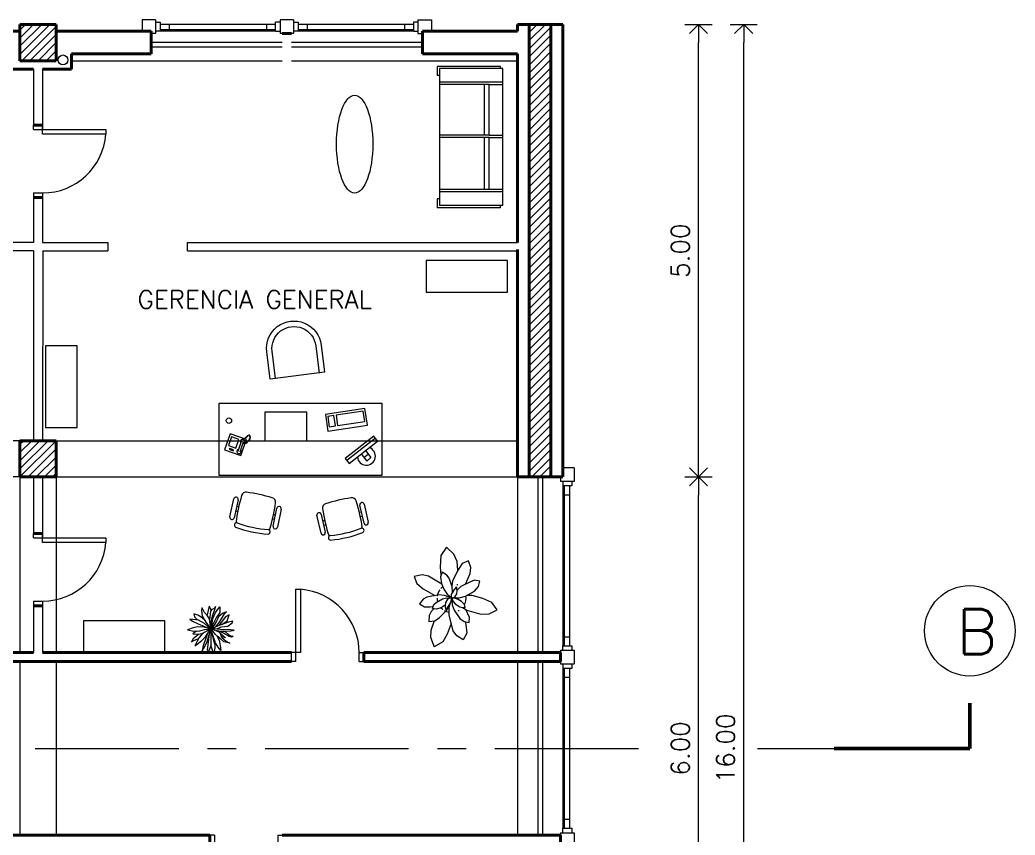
# Model space of a CAD drawing. Extents: x 1018 to 1352, y -109 to 175.
# Drawn here: x 1340.56 to 1351.56, y 120.9 to 129.91 of the extents above; entities that cross this region are included whole.
import ezdxf

# ---------------------------------------------------------------- set-up
doc = ezdxf.new("R2010")
doc.units = 0
doc.header["$LTSCALE"] = 0.5
doc.linetypes.add('CENTER', pattern=[50.8, 31.75, -6.35, 6.35, -6.35])
doc.layers.get('0').update_dxf_attribs({"linetype": 'CONTINUOUS'})
doc.layers.get('Defpoints').update_dxf_attribs({"linetype": 'CONTINUOUS'})
for name, color, linetype, lineweight in [('Acotaciones', 9, 'CONTINUOUS', 9), ('Carpintería', 55, 'CONTINUOUS', 20), ('Detalles .05', 243, 'CONTINUOUS', 5), ('Detalles 01', 8, 'CONTINUOUS', 9), ('Equipamiento fijo', 31, 'CONTINUOUS', 13), ('Equipamiento movil', 33, 'CONTINUOUS', 9), ('Muros corte', 7, 'CONTINUOUS', 40), ('Punta 02', 11, 'CONTINUOUS', 20), ('Punta 05', 52, 'CONTINUOUS', 50), ('Tratamiento pisos', 251, 'CONTINUOUS', 9), ('Vidrios', 147, 'CONTINUOUS', 13)]:
    doc.layers.add(name, color=color, linetype=linetype, lineweight=lineweight)
doc.styles.add('Texto 2 mm', font='simplex.shx', dxfattribs={"height": 0.2})
doc.styles.add('Texto 5 mm', font='simplex.shx', dxfattribs={"height": 0.5})
doc.dimstyles.new('Primera línea', dxfattribs={"dimscale": 0, "dimtxt": 0.2, "dimasz": 0.2, "dimexe": 0.15, "dimexo": 0, "dimgap": 0.1, "dimtad": 1, "dimzin": 4, "dimdsep": 46, "dimtxsty": 'Texto 2 mm', "dimblk": 'OPEN90', "dimcen": 2.5, "dimclrd": 256, "dimclre": 256, "dimclrt": 256, "dimadec": 0, "dimazin": 0, "dimtfac": 1, "dimtmove": 2, "dimatfit": 3, "dimldrblk": 'OPEN90', "dimfxl": 1, "dimtolj": 1, "dimtzin": 0, "dimlwd": -1, "dimlwe": -1, "dimarcsym": 0})
doc.dimstyles.new('Segunda línea', dxfattribs={"dimscale": 0, "dimtxt": 0.2, "dimasz": 0.2, "dimexe": 0.15, "dimexo": 0.5, "dimgap": 0.1, "dimtad": 1, "dimzin": 4, "dimdsep": 46, "dimtxsty": 'Texto 2 mm', "dimblk": 'OPEN90', "dimcen": 2.5, "dimclrd": 256, "dimclre": 256, "dimclrt": 256, "dimadec": 0, "dimazin": 0, "dimtfac": 1, "dimtmove": 2, "dimatfit": 3, "dimldrblk": 'OPEN90', "dimfxl": 1, "dimtolj": 1, "dimtzin": 0, "dimlwd": -1, "dimlwe": -1, "dimarcsym": 0})
pattern_1 = [(45, (103.717373, 1.651345), (-0.0449012806, 0.0449012806), [])]

# ---------------------------------------------------------------- blocks, each defined once
blk = doc.blocks.new('_Open90')
at = {"color": 0, "linetype": 'ByBlock', "lineweight": -2}
for p, q in [((0, 0), (-1, 0)), ((-0.5, 0.5), (0, 0)), ((0, 0), (-0.5, -0.5))]:
    blk.add_line(p, q, dxfattribs=at)
blk = doc.blocks.new('*D219')
at = {"layer": 'Acotaciones', "transparency": 16777216}
for p, q in [((1347.913, 124.856), (1348.213, 124.856)), ((1348.063, 119.056), (1348.063, 124.656)), ((1347.913, 118.856), (1348.213, 118.856))]:
    blk.add_line(p, q, dxfattribs=at)
at = {"layer": 'Defpoints', "color": 0, "transparency": 16777216}
for p in [(1347.913, 124.856), (1348.063, 124.856), (1347.913, 118.856)]:
    blk.add_point(p, dxfattribs=at)
at = {"layer": 'Acotaciones', "transparency": 16777216, "xscale": 0.2, "yscale": 0.2, "zscale": 0.2}
for p, rotation in [((1348.063, 124.856), 90), ((1348.063, 118.856), 270)]:
    blk.add_blockref('_Open90', p, dxfattribs=dict(at, rotation=rotation))
at = {"layer": 'Acotaciones', "transparency": 16777216, "insert": (1347.863, 121.856), "char_height": 0.2, "attachment_point": 5, "rotation": 90, "style": 'Texto 2 mm'}
blk.add_mtext('\\A1;6.00', dxfattribs=at)
blk = doc.blocks.new('*D220')
at = {"layer": 'Acotaciones', "transparency": 16777216}
for p, q in [((1347.913, 129.856), (1348.213, 129.856)), ((1348.063, 125.056), (1348.063, 129.656)), ((1347.913, 124.856), (1348.213, 124.856))]:
    blk.add_line(p, q, dxfattribs=at)
at = {"layer": 'Defpoints', "color": 0, "transparency": 16777216}
for p in [(1347.913, 129.856), (1348.063, 129.856), (1347.913, 124.856)]:
    blk.add_point(p, dxfattribs=at)
at = {"layer": 'Acotaciones', "transparency": 16777216, "xscale": 0.2, "yscale": 0.2, "zscale": 0.2}
for p, rotation in [((1348.063, 129.856), 90), ((1348.063, 124.856), 270)]:
    blk.add_blockref('_Open90', p, dxfattribs=dict(at, rotation=rotation))
at = {"layer": 'Acotaciones', "transparency": 16777216, "insert": (1347.863, 127.356), "char_height": 0.2, "attachment_point": 5, "rotation": 90, "style": 'Texto 2 mm'}
blk.add_mtext('\\A1;5.00', dxfattribs=at)
blk = doc.blocks.new('*D221')
at = {"layer": 'Acotaciones', "transparency": 16777216}
for p, q in [((1348.413, 129.856), (1348.713, 129.856)), ((1348.563, 114.056), (1348.563, 129.656)), ((1348.413, 113.856), (1348.713, 113.856))]:
    blk.add_line(p, q, dxfattribs=at)
at = {"layer": 'Defpoints', "color": 0, "transparency": 16777216}
for p in [(1347.913, 129.856), (1348.563, 129.856), (1347.913, 113.856)]:
    blk.add_point(p, dxfattribs=at)
at = {"layer": 'Acotaciones', "transparency": 16777216, "xscale": 0.2, "yscale": 0.2, "zscale": 0.2}
for p, rotation in [((1348.563, 129.856), 90), ((1348.563, 113.856), 270)]:
    blk.add_blockref('_Open90', p, dxfattribs=dict(at, rotation=rotation))
at = {"layer": 'Acotaciones', "transparency": 16777216, "insert": (1348.363, 121.856), "char_height": 0.2, "attachment_point": 5, "rotation": 90, "style": 'Texto 2 mm'}
blk.add_mtext('\\A1;16.00', dxfattribs=at)
blk = doc.blocks.new('Plant1')
for p, q in [((5.75, 15.65), (2.94, 14.02)), ((6.8, 12.64), (5.75, 15.65)), ((1.24, 11.02), (-0.18, 7.33)), ((2.94, 14.02), (1.24, 11.02)), ((6.67, 9.74), (6.8, 12.64)), ((-10.15, 7.82), (-12.56, 7.25)), ((-12.56, 7.25), (-11.81, 4.91)), ((-8.01, 7.41), (-10.15, 7.82)), ((-4.41, 5.37), (-8.01, 7.41)), ((-4.94, 10.5), (-5.47, 8.7)), ((-5.47, 8.7), (-5.1, 7.19)), ((-5.1, 7.19), (-3.73, 3.58)), ((-3.11, 9.8), (-4.94, 10.5)), ((-1.65, 8.27), (-3.11, 9.8)), ((-0.15, 4.91), (-1.65, 8.27)), ((-0.18, 7.33), (-0.36, 5.38)), ((4.8, 4.93), (6.67, 9.74)), ((-11.81, 4.91), (-9.42, 2.94)), ((-3.73, 3.58), (-2.59, 2.19)), ((0.25, 2.69), (-0.15, 4.91)), ((2.74, 4.3), (1.6, 3.31)), ((3.75, 4.5), (2.74, 4.3)), ((3.75, 3.45), (4.8, 4.93)), ((3.75, 3.44), (3.75, 4.5)), ((7.53, 5.66), (4.58, 4.62)), ((7.5, 2.24), (8.7, 3.64)), ((9.19, 5.31), (7.53, 5.66)), ((8.7, 3.64), (9.19, 5.31)), ((8.78, 3.92), (9.84, 4.12)), ((9.84, 4.12), (12.89, 4.12)), ((12.89, 4.12), (15.19, 2.69)), ((-15.39, 2.27), (-18.09, -0.04)), ((-12.63, 3.17), (-15.39, 2.27)), ((-9.66, 3.14), (-12.63, 3.17)), ((-9.42, 2.94), (-5.88, 0.9)), ((-3.93, 0.56), (-7.13, -0.21)), ((-5.88, 0.9), (-4.34, 0.46)), ((-2.06, 0.5), (-3.93, 0.56)), ((-2.48, 2.2), (-3.75, 2.12)), ((-3.75, 2.12), (-2.91, 1.21)), ((-2.91, 1.21), (-1.29, 0)), ((-1.34, 2), (-2.48, 2.2)), ((-1.9, 0.46), (-2.06, 0.5)), ((-0.39, 1.34), (-1.34, 2)), ((-0.56, -0.12), (-0.19, 0)), ((-0.12, 0.81), (-0.39, 1.34)), ((-0.19, 0), (-0.12, 0.06)), ((-0.06, 0.25), (-0.12, 0.81)), ((-0.12, 0.06), (-0.06, 0.25)), ((-0.11, 0.67), (0.06, 0.81)), ((0.06, 0.81), (0.25, 2.69)), ((0.31, 1.31), (0.12, 0.38)), ((0.12, 0.38), (0.19, 0.25)), ((0.19, 0.25), (0.38, 0.19)), ((0.73, 2.26), (0.31, 1.31)), ((0.38, 0.19), (1.25, 0.44)), ((0.47, 0.22), (0.69, 0)), ((0.69, 0), (2.44, 0)), ((1.6, 3.31), (0.73, 2.26)), ((1.25, 0.44), (2.18, 1.1)), ((2.18, 1.1), (3.4, 2.61)), ((2.44, 0), (4.43, 0.51)), ((3.4, 2.61), (3.75, 3.44)), ((4.43, 0.51), (7.5, 2.24)), ((13.53, 0.5), (11.66, -0.54)), ((15.19, 2.69), (13.53, 0.5)), ((-18.09, -0.04), (-15.37, -2.32)), ((-15.37, -2.32), (-11.22, -3.04)), ((-11.22, -3.04), (-8.38, -3)), ((-8.2, -0.91), (-9.38, -2.5)), ((-9.38, -2.5), (-7.87, -3.25)), ((-5.18, -2.97), (-8.45, -7.47)), ((-7.13, -0.21), (-8.2, -0.91)), ((-7.87, -3.25), (-5.44, -3.05)), ((-5.44, -3.05), (-3.38, -2.45)), ((-3.38, -2.45), (-1.56, -1.44)), ((-1.56, -1.44), (-0.5, -0.38)), ((-1.12, -2.44), (-1.55, -4.42)), ((-1.29, 0), (-0.56, -0.12)), ((-0.38, -0.81), (-1.12, -2.44)), ((-0.31, -0.5), (-0.59, -0.46)), ((-0.5, -0.38), (-0.5, -0.12)), ((0.06, -0.62), (-0.38, -0.81)), ((-0.26, -0.76), (-0.31, -0.5)), ((-0.19, -1.81), (-0.07, -0.68)), ((0.01, -3.25), (-0.19, -1.81)), ((0.12, -0.12), (0, -0.44)), ((0, -0.44), (0.12, -1)), ((1.03, -5.66), (0.01, -3.25)), ((0.56, -0.06), (0.12, -0.12)), ((0.12, -1), (0.45, -1.59)), ((0.45, -1.59), (1.43, -2.3)), ((1.53, -0.38), (0.56, -0.06)), ((1.43, -2.3), (2.56, -2.56)), ((3.06, -1.61), (1.53, -0.38)), ((3.19, -1.19), (2.01, -0.77)), ((2.38, -1), (2.23, -0.95)), ((2.32, -2.51), (3.05, -4.05)), ((4.2, -2.28), (2.38, -1)), ((2.56, -2.56), (3.88, -2.56)), ((3.88, -2.56), (3.06, -1.61)), ((6, -1.48), (3.19, -1.19)), ((6.42, -4.94), (4.2, -2.28)), ((11.66, -0.54), (6, -1.48)), ((9.02, -0.98), (12.56, -2.76)), ((12.56, -2.76), (15.17, -4.6)), ((-4.21, -9.77), (-1.41, -5.8)), ((-1.55, -4.42), (-1.12, -8.67)), ((1.72, -6.45), (1.03, -5.66)), ((3.06, -7.12), (1.72, -6.45)), ((2.39, -7.87), (2.32, -6.75)), ((3.05, -4.05), (3.43, -5.82)), ((3.43, -5.82), (3.06, -7.12)), ((3.19, -6.68), (4.04, -7.69)), ((7.5, -6.71), (6.42, -4.94)), ((7.5, -8.88), (7.5, -6.71)), ((7.5, -6.98), (10.72, -8.45)), ((15.17, -4.6), (16.61, -7.77)), ((-8.45, -7.47), (-9.18, -9.67)), ((-9.18, -9.67), (-8.88, -12.44)), ((-6.25, -11.82), (-4.21, -9.77)), ((-1.12, -8.67), (-0.57, -10.07)), ((-0.57, -10.07), (1, -11.56)), ((1, -11.56), (2.25, -9.87)), ((2.25, -9.87), (2.39, -7.87)), ((4.04, -7.69), (5.41, -8.56)), ((5.41, -8.56), (7.5, -8.88)), ((10.72, -8.45), (13.06, -8.78)), ((13.06, -8.78), (16.61, -7.77)), ((-8.88, -12.44), (-6.25, -11.82))]:
    blk.add_line(p, q)
for start, end in [(57.1582, 93.2041), (172.4345, 176.9296), (149.2581, 153.7532), (21.2653, 25.7604), (212.1423, 223.5771), (323.0282, 344.4965), (229.8179, 257.6637), (265.2848, 278.7499), (306.6551, 316.418)]:
    blk.add_arc((0, 0), 5.12, start, end)
blk = doc.blocks.new('Treei')
for p, q in [((-1.6, 5.41), (-2.01, 5.58)), ((-2.01, 5.58), (-1.8, 4.47)), ((-0.75, 4.27), (-1.6, 5.41)), ((0.01, 4.32), (0.22, 5.68)), ((0.22, 5.68), (0.34, 5.97)), ((0.34, 5.97), (0.52, 5.11)), ((1.42, 4.57), (1.81, 5.28)), ((1.81, 5.28), (1.78, 5.7)), ((1.78, 5.7), (2.06, 5.28)), ((2.06, 5.28), (1.92, 4.62)), ((-3.94, 3.46), (-4.45, 3.93)), ((-4.45, 3.93), (-4.03, 2.89)), ((-4.03, 2.89), (-3.28, 2.03)), ((-3.05, 2.89), (-3.94, 3.46)), ((-2.15, 4.1), (-3.71, 4.62)), ((-3.71, 4.62), (-3.16, 3.73)), ((-3.16, 3.73), (-1.67, 2.62)), ((-1.83, 2.15), (-3.05, 2.89)), ((-1.21, 2.79), (-2.15, 4.1)), ((-1.8, 4.47), (-1.02, 2.25)), ((-1.67, 2.62), (-0.88, 1.91)), ((-0.56, 2.57), (-0.75, 4.27)), ((-0.11, 1.56), (-0.56, 2.57)), ((-0.17, 1), (0.06, 3.09)), ((0.06, 3.09), (0.01, 4.32)), ((1.05, 3.19), (0.44, 1.74)), ((0.52, 5.11), (0.61, 3.71)), ((0.61, 3.71), (0.57, 2.38)), ((0.61, 3.58), (1.42, 4.57)), ((0.8, 2.18), (2.11, 2.72)), ((0.96, 2.25), (2.2, 3.73)), ((1.92, 4.62), (1.05, 3.19)), ((2.2, 3.73), (1.92, 2.62)), ((2.11, 2.72), (3.12, 3.85)), ((3.3, 3.31), (2.36, 2.28)), ((3.12, 3.85), (3.58, 4.84)), ((3.58, 4.84), (3.3, 3.31)), ((-4.76, 0.09), (-5.92, -0.48)), ((-5.51, 0.92), (-5.8, 1.09)), ((-5.8, 1.09), (-4.68, 0.77)), ((-5.76, 2.23), (-4.31, 2.25)), ((-4.26, 1.14), (-5.76, 2.23)), ((-5.12, 0.4), (-5.51, 0.92)), ((-4.61, -0.04), (-5.12, 0.4)), ((-4.68, 0.77), (-3.34, 0.26)), ((-4.31, 2.25), (-2.93, 1.32)), ((-2.77, 0.45), (-4.26, 1.14)), ((-3.34, 0.26), (-1.78, -0.09)), ((-3.28, 2.03), (-2.08, 1.39)), ((-2.93, 1.32), (-0.51, 0.11)), ((-0.77, 0.18), (-2.77, 0.45)), ((-2.08, 1.39), (-1.04, 0.82)), ((-0.51, 1.14), (-1.83, 2.15)), ((-1.04, 0.82), (0.03, -0.03)), ((-1.02, 2.25), (0.03, -0.03)), ((0.03, -0.03), (-0.77, 0.18)), ((0.03, -0.03), (-0.17, 1)), ((0.03, -0.03), (0.2, 0.77)), ((2.04, 0.65), (0.03, -0.03)), ((0.7, 0.63), (0.03, -0.03)), ((0.03, -0.03), (2.96, 0.63)), ((1.85, 0.03), (0.03, -0.03)), ((0.2, 0.77), (0.8, 2.18)), ((0.57, 2.38), (0.31, 1.05)), ((1.28, 1.02), (0.7, 0.63)), ((1.99, 1.81), (1.28, 1.02)), ((1.69, 1.48), (2.82, 2.08)), ((3.28, 0.01), (1.85, 0.03)), ((2.36, 2.28), (1.99, 1.81)), ((2.73, 0.9), (2.04, 0.65)), ((3.51, 1.17), (2.73, 0.9)), ((2.82, 2.08), (4.22, 2.33)), ((2.96, 0.63), (3.97, 1)), ((4.41, -0.01), (3.28, 0.01)), ((4.64, 1.81), (3.51, 1.17)), ((3.97, 1), (4.77, 0.95)), ((4.22, 2.33), (5.46, 2.47)), ((5.39, 0.4), (4.41, -0.01)), ((5.46, 2.47), (4.64, 1.81)), ((4.77, 0.95), (5.72, 0.8)), ((6.02, 0.65), (5.39, 0.4)), ((5.72, 0.8), (6.02, 0.65)), ((-5.92, -0.48), (-3.64, -1.03)), ((-4.26, -1.67), (-5.51, -2.28)), ((-5.51, -2.28), (-4.86, -2.48)), ((-4.86, -2.48), (-3.37, -2.31)), ((-2.36, -0.36), (-4.61, -0.04)), ((-3.44, -0.9), (-4.26, -1.67)), ((-3.05, -2.53), (-3.55, -3.37)), ((-2.65, -0.43), (-3.44, -0.9)), ((-3.37, -2.31), (-1.83, -1.37)), ((-2.28, -1.64), (-3.05, -2.53)), ((-1.34, -0.24), (-2.65, -0.43)), ((-1.46, -1.72), (-2.33, -3.24)), ((-1.83, -1.37), (0.03, -0.03)), ((-1.78, -0.09), (-0.95, -0.18)), ((0.03, -0.03), (-1.46, -1.72)), ((-1.39, -3.32), (0.03, -0.03)), ((0.03, -0.03), (-1.34, -0.24)), ((-0.47, -1.76), (-0.63, -3.46)), ((0.03, -0.03), (-0.47, -1.76)), ((0.11, -1.72), (0.03, -0.03)), ((0.03, -0.03), (1.07, -2.16)), ((1, -0.83), (0.03, -0.03)), ((3.21, -0.98), (0.03, -0.03)), ((0.45, -2.92), (0.11, -1.72)), ((1.97, -1.44), (1, -0.83)), ((1.3, -3.19), (1.03, -2.11)), ((1.07, -2.16), (2.15, -3.07)), ((4.06, -0.75), (1.24, -0.39)), ((1.31, -1.02), (3.1, -1.64)), ((2.93, -2.41), (1.97, -1.44)), ((3.85, -3.54), (2.93, -2.41)), ((3.1, -1.64), (4.24, -2.04)), ((4.47, -1.62), (3.21, -0.98)), ((3.92, 0), (5.37, -0.51)), ((5.3, -0.93), (4.06, -0.75)), ((4.24, -2.04), (5.56, -2.28)), ((5.56, -2.28), (4.47, -1.62)), ((6.02, -0.34), (5.3, -0.93)), ((5.37, -0.51), (6.02, -0.34)), ((-3.55, -3.37), (-3.92, -4.48)), ((-3.92, -4.48), (-3.16, -4.25)), ((-3.16, -4.25), (-2.38, -3.46)), ((-2.33, -3.24), (-2.56, -5.44)), ((-2.56, -5.44), (-2.06, -4.77)), ((-2.06, -4.77), (-1.39, -3.32)), ((-0.63, -3.46), (-0.35, -4.6)), ((-0.35, -4.6), (0.2, -6.03)), ((0.2, -6.03), (0.5, -4.43)), ((0.5, -4.43), (0.45, -2.92)), ((0.5, -3.74), (1.19, -4.72)), ((1.19, -4.72), (1.28, -3.19)), ((1.28, -3.19), (2.47, -4.62)), ((2.15, -3.07), (3.12, -3.59)), ((2.93, -4.4), (2.43, -3.22)), ((2.47, -4.62), (3.23, -5.02)), ((3.23, -5.02), (2.93, -4.4)), ((3.12, -3.59), (4.27, -4.18)), ((4.27, -4.18), (3.85, -3.54))]:
    blk.add_line(p, q)
blk = doc.blocks.new('TELEFONO')
at = {"layer": 'Detalles .05'}
for p, q in [((0.139, 0.134), (-0.098, 0.134)), ((-0.098, 0.134), (-0.098, -0.099)), ((-0.071, 0.089), (-0.071, -0.055)), ((-0.043, 0.089), (-0.043, -0.055)), ((0.108, 0.063), (0, 0.063)), ((0, 0.063), (0, -0.063)), ((0.081, 0.108), (0.023, 0.108)), ((0.023, 0.108), (0.023, 0.094)), ((0.023, 0.094), (0.081, 0.094)), ((0.027, 0.041), (0.027, 0.041)), ((0.027, 0.014), (0.027, 0.014)), ((0.054, 0.041), (0.054, 0.041)), ((0.054, 0.014), (0.054, 0.014)), ((0.081, 0.094), (0.081, 0.108)), ((0.081, 0.041), (0.081, 0.041)), ((0.081, 0.014), (0.081, 0.014)), ((0.108, -0.063), (0.108, 0.063)), ((0.139, -0.099), (0.139, 0.134)), ((-0.129, -0.104), (-0.147, -0.11)), ((-0.129, -0.116), (-0.147, -0.121)), ((-0.129, -0.127), (-0.147, -0.133)), ((-0.124, -0.093), (-0.141, -0.098)), ((-0.118, -0.081), (-0.135, -0.087)), ((-0.112, -0.07), (-0.129, -0.075)), ((-0.106, -0.058), (-0.124, -0.064)), ((-0.101, -0.047), (-0.118, -0.052)), ((-0.098, -0.099), (0.139, -0.099)), ((-0.078, -0.133), (-0.095, -0.139)), ((-0.072, -0.121), (-0.089, -0.127)), ((-0.067, -0.083), (-0.078, -0.116)), ((0, -0.063), (0.108, -0.063)), ((0.027, -0.013), (0.027, -0.013)), ((0.027, -0.04), (0.027, -0.04)), ((0.054, -0.013), (0.054, -0.013)), ((0.054, -0.04), (0.054, -0.04)), ((0.081, -0.013), (0.081, -0.013)), ((0.081, -0.04), (0.081, -0.04)), ((-0.129, -0.139), (-0.147, -0.145)), ((-0.124, -0.15), (-0.141, -0.156)), ((-0.118, -0.162), (-0.135, -0.168)), ((-0.104, -0.17), (-0.122, -0.176)), ((-0.089, -0.156), (-0.106, -0.162)), ((-0.083, -0.145), (-0.101, -0.15))]:
    blk.add_line(p, q, dxfattribs=at)
for centre, start, end in [((-0.057, 0.089), 298.4915, 241.5085), ((-0.057, -0.055), 118.4915, 61.5085)]:
    blk.add_arc(centre, 0.0302, start, end, dxfattribs=at)
blk = doc.blocks.new('RECTANG')
for p, q in [((1, 1), (0, 1)), ((0, 1), (0, 0)), ((1, 0), (1, 1)), ((0, 0), (1, 0))]:
    blk.add_line(p, q)
blk = doc.blocks.new('KEYBOARD', base_point=(60, 294))
for p, xscale, yscale, zscale in [((60, 294), 19, 8, 19), ((61, 295), 13, 5, 13), ((75, 295), 3, 5, 3)]:
    blk.add_blockref('RECTANG', p, dxfattribs=dict(xscale=xscale, yscale=yscale, zscale=zscale))
blk = doc.blocks.new('Silla 1')
at = {"layer": 'Equipamiento movil'}
for p, q in [((-0.113, 0.266), (0.03, 0.409)), ((0.064, 0.375), (-0.079, 0.232)), ((-0.025, 0.286), (-0.009, 0.269)), ((0.01, 0.321), (0.027, 0.305)), ((0.232, -0.079), (0.375, 0.064)), ((0.409, 0.03), (0.266, -0.113)), ((0.305, 0.027), (0.321, 0.01)), ((0.269, -0.009), (0.286, -0.025))]:
    blk.add_line(p, q, dxfattribs=at)
for centre, radius, start, end in [((1.406, -1.127), 1.988, 130.2245, 139.1817), ((0.047, 0.392), 0.0242, 315, 135), ((0.147, 0.396), 0.0255, 61.3631, 224.3749), ((-0.654, -0.654), 1.296, 37.1584, 52.8416), ((-0.651, -0.651), 1.342, 37.131, 52.869), ((-0.096, 0.249), 0.0242, 135, 315), ((-0.061, 0.139), 0.0505, 139.1817, 220.8183), ((-1.127, 1.406), 1.988, 310.8183, 319.7755), ((0.396, 0.147), 0.0255, 225.6251, 28.6369), ((1.406, 1.406), 1.988, 220.8183, 229.1817), ((0.392, 0.047), 0.0242, 315, 135), ((0.139, -0.061), 0.0505, 229.1817, 310.8183), ((0.249, -0.096), 0.0242, 135, 315)]:
    blk.add_arc(centre, radius, start, end, dxfattribs=at)
blk = doc.blocks.new('Silla 2')
for p, q in [((15, 15), (0, 15)), ((0, 15), (0, -15)), ((15, 12), (0, 12)), ((0, -12), (15, -12)), ((0, -15), (15, -15))]:
    blk.add_line(p, q)
for radius in [15, 12]:
    blk.add_arc((15, 0), radius, 270, 90)

msp = doc.modelspace()

# ---------------------------------------------------------------- hatches: boundary and pattern name
at = {"layer": 'Detalles 01'}
h = msp.add_hatch(dxfattribs=at)
h.set_pattern_fill('ANSI31,_O', color=256, scale=0.02)
h.set_pattern_definition(pattern_1)
h.paths.add_polyline_path([(1340.963, 129.856), (1340.563, 129.856), (1340.563, 129.456), (1340.963, 129.456)])
h = msp.add_hatch(dxfattribs=at)
h.set_pattern_fill('ANSI31,_O', color=256, scale=0.02)
h.set_pattern_definition(pattern_1)
h.paths.add_polyline_path([(1346.433, 129.856), (1346.193, 129.856), (1346.193, 124.856), (1346.433, 124.856)])
h = msp.add_hatch(dxfattribs=at)
h.set_pattern_fill('ANSI31,_O', color=256, scale=0.02)
h.set_pattern_definition(pattern_1)
h.paths.add_polyline_path([(1340.963, 125.256), (1340.563, 125.256), (1340.563, 124.856), (1340.963, 124.856)])

# ---------------------------------------------------------------- linework, layer by layer
at = {"layer": 'Carpintería'}
for p, q in [((1342.063, 129.906), (1341.913, 129.906)), ((1341.913, 129.906), (1341.913, 129.781)), ((1342.063, 129.906), (1342.063, 129.756)), ((1342.063, 129.881), (1342.113, 129.881)), ((1342.113, 129.881), (1342.113, 129.781)), ((1342.113, 129.861), (1343.388, 129.861)), ((1342.213, 129.861), (1342.213, 129.801)), ((1343.288, 129.861), (1343.288, 129.801)), ((1343.438, 129.881), (1343.388, 129.881)), ((1343.388, 129.781), (1343.388, 129.881)), ((1343.588, 129.906), (1343.438, 129.906)), ((1343.438, 129.906), (1343.438, 129.756)), ((1343.588, 129.906), (1343.588, 129.756)), ((1343.588, 129.881), (1343.638, 129.881)), ((1343.638, 129.881), (1343.638, 129.781)), ((1343.638, 129.861), (1344.913, 129.861)), ((1343.738, 129.861), (1343.738, 129.801)), ((1344.813, 129.861), (1344.813, 129.801)), ((1344.913, 129.881), (1344.913, 129.781)), ((1344.963, 129.881), (1344.913, 129.881)), ((1344.963, 129.906), (1344.963, 129.756)), ((1344.963, 129.906), (1345.113, 129.906)), ((1345.113, 129.906), (1345.113, 129.781)), ((1342.063, 129.756), (1342.013, 129.756)), ((1342.113, 129.781), (1342.063, 129.781)), ((1342.113, 129.801), (1343.388, 129.801)), ((1343.388, 129.781), (1343.438, 129.781)), ((1343.463, 129.756), (1343.438, 129.756)), ((1343.588, 129.756), (1343.563, 129.756)), ((1343.638, 129.781), (1343.588, 129.781)), ((1343.638, 129.801), (1344.913, 129.801)), ((1344.913, 129.781), (1344.963, 129.781)), ((1344.963, 129.756), (1345.013, 129.756)), ((1340.714, 128.694), (1340.714, 128.744)), ((1340.814, 128.694), (1340.814, 128.744)), ((1340.714, 128.694), (1340.814, 128.694)), ((1340.814, 128.694), (1341.514, 128.694)), ((1340.814, 128.644), (1340.814, 128.694)), ((1341.514, 128.644), (1340.814, 128.644)), ((1341.514, 128.694), (1341.514, 128.644)), ((1340.714, 127.994), (1340.814, 127.994)), ((1340.714, 127.994), (1340.714, 127.944)), ((1340.814, 127.994), (1340.814, 127.944)), ((1346.538, 124.856), (1346.538, 124.806)), ((1346.688, 124.956), (1346.563, 124.956)), ((1346.688, 124.956), (1346.688, 124.806)), ((1346.688, 124.806), (1346.538, 124.806)), ((1346.563, 124.806), (1346.563, 124.756)), ((1346.663, 124.756), (1346.563, 124.756)), ((1346.583, 122.99), (1346.583, 124.756)), ((1346.643, 122.99), (1346.643, 124.756)), ((1346.663, 124.806), (1346.663, 124.756)), ((1346.643, 124.656), (1346.583, 124.656)), ((1340.713, 124.182), (1340.713, 124.232)), ((1340.813, 124.182), (1340.813, 124.232)), ((1340.713, 124.182), (1340.813, 124.182)), ((1340.813, 124.182), (1341.513, 124.182)), ((1340.813, 124.132), (1340.813, 124.182)), ((1341.513, 124.132), (1340.813, 124.132)), ((1341.513, 124.182), (1341.513, 124.132)), ((1343.613, 122.915), (1343.613, 123.615)), ((1343.613, 123.615), (1343.663, 123.615)), ((1343.663, 123.615), (1343.663, 122.915)), ((1340.713, 123.482), (1340.813, 123.482)), ((1340.713, 123.482), (1340.713, 123.432)), ((1340.813, 123.482), (1340.813, 123.432)), ((1346.563, 122.94), (1346.563, 122.99)), ((1346.563, 122.99), (1346.663, 122.99)), ((1346.583, 123.09), (1346.643, 123.09)), ((1346.663, 122.99), (1346.663, 122.94)), ((1343.613, 122.915), (1343.563, 122.915)), ((1343.563, 122.815), (1343.563, 122.915)), ((1343.613, 122.815), (1343.613, 122.915)), ((1343.663, 122.915), (1343.613, 122.915)), ((1344.313, 122.815), (1344.313, 122.915)), ((1344.313, 122.915), (1344.363, 122.915)), ((1346.538, 122.94), (1346.538, 122.915)), ((1346.538, 122.94), (1346.688, 122.94)), ((1346.688, 122.94), (1346.688, 122.79)), ((1343.613, 122.815), (1343.563, 122.815)), ((1344.313, 122.815), (1344.363, 122.815)), ((1346.538, 122.815), (1346.538, 122.79)), ((1346.538, 122.79), (1346.688, 122.79)), ((1346.563, 122.79), (1346.563, 122.74)), ((1346.663, 122.79), (1346.663, 122.74)), ((1346.663, 122.74), (1346.563, 122.74)), ((1346.583, 120.973), (1346.583, 122.74)), ((1346.643, 120.973), (1346.643, 122.74)), ((1346.643, 122.64), (1346.583, 122.64)), ((1346.583, 121.073), (1346.643, 121.073)), ((1342.713, 120.898), (1342.663, 120.898)), ((1342.713, 120.898), (1342.713, 120.798)), ((1343.413, 120.898), (1343.413, 120.798)), ((1343.413, 120.898), (1343.463, 120.898)), ((1346.538, 120.923), (1346.688, 120.923)), ((1346.538, 120.923), (1346.538, 120.898)), ((1346.563, 120.923), (1346.563, 120.973)), ((1346.563, 120.973), (1346.663, 120.973)), ((1346.663, 120.973), (1346.663, 120.923)), ((1346.688, 120.923), (1346.688, 120.773))]:
    msp.add_line(p, q, dxfattribs=at)
at = {"layer": 'Detalles 01'}
for p, q in [((1343.388, 129.781), (1342.113, 129.781)), ((1344.913, 129.781), (1343.638, 129.781)), ((1343.463, 129.656), (1342.013, 129.656)), ((1343.463, 129.606), (1342.013, 129.606)), ((1345.013, 129.656), (1343.563, 129.656)), ((1345.013, 129.606), (1343.563, 129.606)), ((1346.288, 124.856), (1346.288, 122.915)), ((1346.338, 124.856), (1346.338, 122.915)), ((1346.563, 124.756), (1346.563, 122.99)), ((1346.288, 122.815), (1346.288, 120.898)), ((1346.338, 122.815), (1346.338, 120.898)), ((1346.563, 122.74), (1346.563, 120.973))]:
    msp.add_line(p, q, dxfattribs=at)
at = {"layer": 'Detalles 01', "linetype": 'CENTER', "ltscale": 0.1}
for p, q in [((1328.032, 121.856), (1347.565, 121.856)), ((1348.717, 121.856), (1349.563, 121.856))]:
    msp.add_line(p, q, dxfattribs=at)
at = {"layer": 'Detalles 01'}
msp.add_circle((1341.039, 129.464), 0.055, dxfattribs=at)
for centre, start, end in [((1340.812, 128.697), 270.1171, 355.6407), ((1340.812, 124.186), 270.1171, 355.6407), ((1343.61, 122.913), 0.1171, 85.6407)]:
    msp.add_arc(centre, 0.703, start, end, dxfattribs=at)
at = {"layer": 'Equipamiento fijo'}
msp.add_line((1340.714, 127.947), (1340.714, 127.447), dxfattribs=at)
msp.add_line((1340.714, 127.947), (1340.714, 127.447), dxfattribs=at)
at = {"layer": 'Equipamiento movil', "ltscale": 0.009}
for p, q in [((1345.874, 129.393), (1345.174, 129.393)), ((1345.174, 129.393), (1345.174, 129.293)), ((1345.899, 129.368), (1345.199, 129.368)), ((1345.199, 129.368), (1345.199, 129.218)), ((1345.874, 129.368), (1345.874, 129.393)), ((1345.899, 127.856), (1345.899, 129.368)), ((1345.199, 129.293), (1345.174, 129.293)), ((1345.199, 129.218), (1345.199, 127.856)), ((1345.899, 129.218), (1345.199, 129.218)), ((1345.749, 129.193), (1345.199, 129.193)), ((1345.699, 128.631), (1345.699, 129.193)), ((1345.749, 128.631), (1345.749, 129.193)), ((1345.749, 129.193), (1345.899, 129.193)), ((1345.749, 128.631), (1345.199, 128.631)), ((1345.749, 128.631), (1345.199, 128.631)), ((1345.749, 128.606), (1345.199, 128.606)), ((1345.699, 128.031), (1345.699, 128.606)), ((1345.749, 128.631), (1345.899, 128.631)), ((1345.749, 128.606), (1345.899, 128.606)), ((1345.749, 128.031), (1345.749, 128.606)), ((1345.899, 128.031), (1345.199, 128.031)), ((1345.899, 128.006), (1345.199, 128.006)), ((1345.199, 128.006), (1345.199, 127.856)), ((1345.174, 127.931), (1345.174, 127.831)), ((1345.199, 127.931), (1345.174, 127.931)), ((1345.874, 127.831), (1345.174, 127.831)), ((1345.899, 127.856), (1345.199, 127.856)), ((1345.874, 127.831), (1345.874, 127.856))]:
    msp.add_line(p, q, dxfattribs=at)
at = {"layer": 'Equipamiento movil'}
for p, q in [((1345.954, 127.248), (1345.054, 127.248)), ((1345.054, 127.248), (1345.054, 126.898)), ((1345.954, 126.898), (1345.954, 127.248)), ((1345.054, 126.898), (1345.954, 126.898)), ((1340.846, 126.304), (1340.846, 125.404)), ((1341.196, 126.304), (1340.846, 126.304)), ((1341.196, 125.404), (1341.196, 126.304)), ((1342.764, 124.872), (1342.764, 125.672)), ((1342.764, 125.672), (1344.564, 125.672)), ((1344.564, 125.672), (1344.564, 124.872)), ((1343.735, 125.573), (1343.269, 125.573)), ((1343.269, 125.573), (1343.269, 125.256)), ((1343.735, 125.256), (1343.735, 125.573)), ((1340.846, 125.404), (1341.196, 125.404)), ((1344.473, 125.307), (1344.159, 125.06)), ((1344.516, 125.252), (1344.473, 125.307)), ((1343.269, 125.256), (1343.735, 125.256)), ((1344.492, 125.283), (1344.177, 125.036)), ((1344.202, 125.005), (1344.516, 125.252)), ((1344.336, 125.11), (1344.396, 125.032)), ((1344.366, 125.07), (1344.414, 125.107)), ((1344.383, 125.147), (1344.443, 125.07)), ((1344.159, 125.06), (1344.202, 125.005)), ((1344.443, 125.07), (1344.396, 125.032)), ((1344.564, 124.872), (1342.764, 124.872)), ((1342.166, 123.265), (1341.266, 123.265)), ((1341.266, 123.265), (1341.266, 122.915)), ((1342.166, 122.915), (1342.166, 123.265)), ((1341.266, 122.915), (1342.166, 122.915))]:
    msp.add_line(p, q, dxfattribs=at)
msp.add_circle((1342.873, 125.478), 0.03, dxfattribs=at)
msp.add_arc((1344.392, 125.086), 0.1, 186.0804, 70.3084, dxfattribs=at)
msp.add_ellipse((1344.263, 128.534), major_axis=(0, 0.541), ratio=0.36999, dxfattribs=at)
at = {"layer": 'Muros corte'}
for p, q in [((1340.963, 129.856), (1340.563, 129.856)), ((1340.563, 129.456), (1340.563, 129.856)), ((1340.963, 129.856), (1340.963, 129.456)), ((1346.563, 129.856), (1346.063, 129.856)), ((1346.063, 129.781), (1346.063, 129.856)), ((1346.193, 124.856), (1346.193, 129.856)), ((1346.433, 129.856), (1346.433, 124.856)), ((1346.563, 129.856), (1346.563, 124.856)), ((1340.563, 129.781), (1339.463, 129.781)), ((1342.013, 129.781), (1340.963, 129.781)), ((1342.013, 129.781), (1342.013, 129.531)), ((1343.563, 129.756), (1343.463, 129.756)), ((1346.063, 129.781), (1345.013, 129.781)), ((1345.013, 129.781), (1345.013, 129.531)), ((1342.013, 129.531), (1341.133, 129.531)), ((1341.133, 129.361), (1341.133, 129.531)), ((1346.063, 129.531), (1345.013, 129.531)), ((1346.063, 127.447), (1346.063, 129.531)), ((1340.963, 129.456), (1340.563, 129.456)), ((1340.713, 129.361), (1340.393, 129.361)), ((1341.133, 129.361), (1340.814, 129.361)), ((1340.814, 128.744), (1340.714, 128.744)), ((1340.714, 127.944), (1340.814, 127.944)), ((1346.063, 124.856), (1346.063, 127.371)), ((1340.963, 125.256), (1340.563, 125.256)), ((1340.563, 124.856), (1340.563, 125.256)), ((1340.963, 124.856), (1340.963, 125.256)), ((1340.963, 124.856), (1340.563, 124.856)), ((1346.563, 124.856), (1346.063, 124.856)), ((1346.388, 124.856), (1346.238, 124.856)), ((1340.813, 124.232), (1340.713, 124.232)), ((1340.713, 123.432), (1340.813, 123.432)), ((1340.713, 122.915), (1337.913, 122.915)), ((1340.713, 122.915), (1340.713, 122.915)), ((1343.563, 122.915), (1340.813, 122.915)), ((1346.538, 122.915), (1344.363, 122.915)), ((1344.363, 122.915), (1344.363, 122.815)), ((1346.538, 122.915), (1346.538, 122.815)), ((1343.563, 122.815), (1337.913, 122.815)), ((1346.538, 122.815), (1344.363, 122.815)), ((1342.663, 120.898), (1338.016, 120.899)), ((1342.663, 120.798), (1342.663, 120.898)), ((1343.463, 120.898), (1343.563, 120.898)), ((1346.538, 120.898), (1343.563, 120.898)), ((1346.538, 120.898), (1346.538, 120.798))]:
    msp.add_line(p, q, dxfattribs=at)
at = {"layer": 'Punta 02'}
msp.add_circle((1351.063, 123.156), 0.5, dxfattribs=at)
at = {"layer": 'Punta 05'}
for p, q in [((1351.063, 121.856), (1351.063, 122.356)), ((1349.563, 121.856), (1351.063, 121.856))]:
    msp.add_line(p, q, dxfattribs=at)
at = {"layer": 'Tratamiento pisos'}
for p, q in [((1341.133, 129.456), (1343.463, 129.456)), ((1343.563, 129.456), (1346.063, 129.456)), ((1340.563, 125.256), (1337.913, 125.256)), ((1340.963, 125.256), (1343.463, 125.256)), ((1343.463, 125.256), (1346.063, 125.256)), ((1340.563, 124.856), (1337.849, 124.856)), ((1340.563, 124.856), (1340.563, 122.915)), ((1340.963, 124.856), (1343.463, 124.856)), ((1340.963, 124.856), (1340.963, 122.915)), ((1343.463, 124.856), (1346.063, 124.856)), ((1346.063, 124.856), (1346.063, 122.915)), ((1340.563, 122.815), (1340.563, 120.898)), ((1340.963, 122.815), (1340.963, 120.898)), ((1346.063, 122.815), (1346.063, 120.898))]:
    msp.add_line(p, q, dxfattribs=at)
at = {"layer": 'Vidrios', "color": 0}
for p, q in [((1340.713, 129.361), (1340.714, 128.744)), ((1340.814, 129.361), (1340.814, 128.694)), ((1340.714, 127.944), (1340.714, 127.447)), ((1340.814, 127.944), (1340.814, 127.447)), ((1340.714, 127.447), (1335.213, 127.447)), ((1340.814, 127.447), (1341.533, 127.447)), ((1341.533, 127.447), (1341.533, 127.354)), ((1342.417, 127.447), (1346.063, 127.447)), ((1342.417, 127.354), (1342.417, 127.447)), ((1340.714, 127.354), (1335.213, 127.354)), ((1340.714, 127.354), (1340.714, 125.256)), ((1340.817, 127.354), (1340.814, 125.256)), ((1340.817, 127.354), (1341.533, 127.354)), ((1342.417, 127.354), (1346.063, 127.354)), ((1340.713, 124.856), (1340.713, 124.233)), ((1340.713, 124.856), (1340.713, 124.232)), ((1340.813, 124.856), (1340.813, 124.233)), ((1340.813, 124.856), (1340.813, 124.182)), ((1340.713, 123.432), (1340.713, 122.915)), ((1340.813, 123.432), (1340.813, 122.915))]:
    msp.add_line(p, q, dxfattribs=at)

# ---------------------------------------------------------------- block references
at = {"layer": 'Detalles .05'}
for name, p, xscale, yscale, zscale, rotation in [('TELEFONO', (1342.966, 125.221), 0.8, 0.8, 0.8, 160.4753668543483), ('Plant1', (1345.335, 123.518), 0.0312, 0.0312, 0.0312, 275.4822477110876), ('Treei', (1342.676, 123.174), 0.04298767200000001, 0.04298767200000001, 0.04298767200000001, 270)]:
    msp.add_blockref(name, p, dxfattribs=dict(at, xscale=xscale, yscale=yscale, zscale=zscale, rotation=rotation))
at = {"layer": 'Equipamiento movil'}
for name, p, xscale, yscale, zscale, rotation in [('Silla 2', (1343.63, 125.974), -0.02025, 0.02025, 0.02025, 277.2196633004618), ('KEYBOARD', (1344.376, 125.611), 0.02326153846132684, 0.02326153846132684, 0.02326153846132684, 188.5780346670753)]:
    msp.add_blockref(name, p, dxfattribs=dict(at, xscale=xscale, yscale=yscale, zscale=zscale, rotation=rotation))
for p, rotation in [((1343.212, 124.662), 212.7859765047067), ((1344.082, 124.598), 238.1489296800516)]:
    msp.add_blockref('Silla 1', p, dxfattribs=dict(at, rotation=rotation))

# ---------------------------------------------------------------- texts
at = {"layer": 'Punta 02', "lineweight": 20, "insert": (1341.864, 126.917), "char_height": 0.2, "width": 3.12569, "attachment_point": 1, "style": 'Texto 2 mm'}
msp.add_mtext('GERENCIA GENERAL', dxfattribs=at)
at = {"layer": 'Punta 05', "insert": (1350.916, 123.396), "char_height": 0.5, "width": 0.3999, "attachment_point": 1, "style": 'Texto 5 mm'}
msp.add_mtext('B', dxfattribs=at)

# ---------------------------------------------------------------- dimensions: what is measured, and where the dimension line sits
at = {"layer": 'Acotaciones'}
for base, p1, p2, dimstyle, picture, middle in [((1348.063, 129.856), (1347.913, 124.856), (1347.913, 129.856), 'Primera línea', '*D220', (1347.863, 127.356)), ((1348.563, 129.856), (1347.913, 113.856), (1347.913, 129.856), 'Segunda línea', '*D221', (1348.363, 121.856)), ((1348.063, 124.856), (1347.913, 118.856), (1347.913, 124.856), 'Primera línea', '*D219', (1347.863, 121.856))]:
    dim = msp.add_linear_dim(base=base, p1=p1, p2=p2, angle=90, dimstyle=dimstyle, override={"dimscale": 1}, dxfattribs=at)
    dim.commit()
    dim.dimension.update_dxf_attribs({"geometry": picture, "text_midpoint": middle})

doc.saveas('drawing.dxf')
